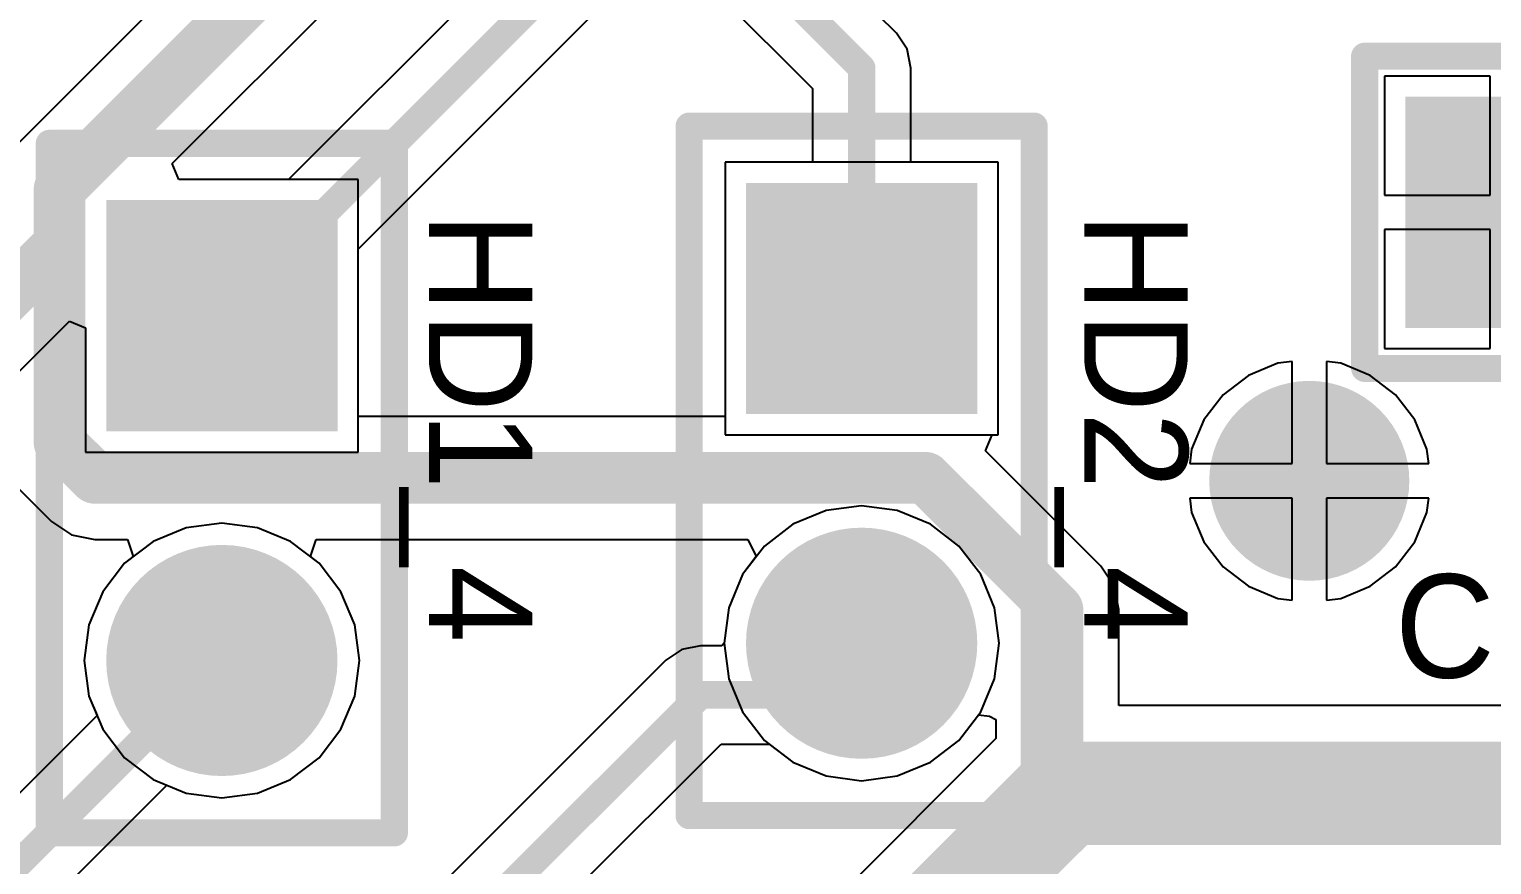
# Model space of a CAD drawing. Header units: millimetres. Extents: x 0.67 to 7.75, y 0.64 to 6.06.
# Drawn here: x 5.347 to 5.7709, y 1.9606 to 2.203 of the extents above; entities that cross this region are included whole.
import ezdxf

# ---------------------------------------------------------------- set-up
doc = ezdxf.new("R2010")
doc.units = ezdxf.units.MM
doc.header["$MEASUREMENT"] = 0
for name, color, linetype in [('BottomLayer', 5, 'Continuous'), ('BottomSolder', 6, 'Continuous'), ('MultiLayer', 9, 'Continuous'), ('PadHoleLayer', 156, 'Continuous'), ('TopLayer', 1, 'Continuous'), ('TopOverlay', 2, 'Continuous'), ('TopPaste', 8, 'Continuous'), ('TopSolder', 216, 'Continuous'), ('ViaHoleLayer', 16, 'Continuous')]:
    doc.layers.add(name, color=color, linetype=linetype)

# ---------------------------------------------------------------- blocks, each defined once
blk = doc.blocks.new('HDR1X2_126')
at = {"layer": 'BottomLayer', "const_width": 0.02953}
blk.add_lwpolyline([(0.08524, 0, 1), (0.11476, 0, 1)], format="xyb", close=True, dxfattribs=at)
at = {"layer": 'BottomLayer'}
blk.add_solid([(-0.02953, -0.02953), (0.02953, -0.02953), (-0.02953, 0.02953), (0.02953, 0.02953)], dxfattribs=at)
at = {"layer": 'BottomSolder', "const_width": 0.03353}
blk.add_lwpolyline([(0.08324, 0, 1), (0.11676, 0, 1)], format="xyb", close=True, dxfattribs=at)
at = {"layer": 'BottomSolder'}
blk.add_solid([(-0.03353, -0.03353), (0.03353, -0.03353), (-0.03353, 0.03353), (0.03353, 0.03353)], dxfattribs=at)
at = {"layer": 'MultiLayer', "const_width": 0.02953}
blk.add_lwpolyline([(0.08524, 0, 1), (0.11476, 0, 1)], format="xyb", close=True, dxfattribs=at)
at = {"layer": 'MultiLayer'}
blk.add_solid([(-0.02953, -0.02953), (0.02953, -0.02953), (-0.02953, 0.02953), (0.02953, 0.02953)], dxfattribs=at)
at = {"layer": 'PadHoleLayer', "const_width": 0.01772}
for points in [[(-0.00886, 0, 1), (0.00886, 0, 1)], [(0.09114, 0, 1), (0.10886, 0, 1)]]:
    blk.add_lwpolyline(points, format="xyb", close=True, dxfattribs=at)
at = {"layer": 'TopLayer', "const_width": 0.02953}
blk.add_lwpolyline([(0.08524, 0, 1), (0.11476, 0, 1)], format="xyb", close=True, dxfattribs=at)
at = {"layer": 'TopLayer'}
blk.add_solid([(-0.02953, -0.02953), (0.02953, -0.02953), (-0.02953, 0.02953), (0.02953, 0.02953)], dxfattribs=at)
at = {"layer": 'TopOverlay', "const_width": 0.00787}
for points in [[(-0.05, -0.05), (-0.05, 0.05)], [(0.15, 0.05), (-0.05, 0.05)], [(0.15, -0.05), (0.15, 0.05)], [(0.15, -0.05), (-0.05, -0.05)]]:
    blk.add_lwpolyline(points, dxfattribs=at)
at = {"layer": 'TopOverlay', "const_width": 0.00394}
for points in [[(-0.05197, 0.05, 1), (-0.04803, 0.05, 1)], [(-0.05197, 0.05, 1), (-0.04803, 0.05, 1)], [(0.14803, 0.05, 1), (0.15197, 0.05, 1)], [(0.14803, 0.05, 1), (0.15197, 0.05, 1)], [(-0.05197, -0.05, 1), (-0.04803, -0.05, 1)], [(-0.05197, -0.05, 1), (-0.04803, -0.05, 1)], [(0.14803, -0.05, 1), (0.15197, -0.05, 1)], [(0.14803, -0.05, 1), (0.15197, -0.05, 1)]]:
    blk.add_lwpolyline(points, format="xyb", close=True, dxfattribs=at)
at = {"layer": 'TopSolder', "const_width": 0.03353}
blk.add_lwpolyline([(0.08324, 0, 1), (0.11676, 0, 1)], format="xyb", close=True, dxfattribs=at)
at = {"layer": 'TopSolder'}
blk.add_solid([(-0.03353, -0.03353), (0.03353, -0.03353), (-0.03353, 0.03353), (0.03353, 0.03353)], dxfattribs=at)
blk = doc.blocks.new('HDR1X2_127')
at = {"layer": 'BottomLayer', "const_width": 0.02953}
blk.add_lwpolyline([(0.08524, 0, 1), (0.11476, 0, 1)], format="xyb", close=True, dxfattribs=at)
at = {"layer": 'BottomLayer'}
blk.add_solid([(-0.02953, -0.02953), (0.02953, -0.02953), (-0.02953, 0.02953), (0.02953, 0.02953)], dxfattribs=at)
at = {"layer": 'BottomSolder', "const_width": 0.03353}
blk.add_lwpolyline([(0.08324, 0, 1), (0.11676, 0, 1)], format="xyb", close=True, dxfattribs=at)
at = {"layer": 'BottomSolder'}
blk.add_solid([(-0.03353, -0.03353), (0.03353, -0.03353), (-0.03353, 0.03353), (0.03353, 0.03353)], dxfattribs=at)
at = {"layer": 'MultiLayer', "const_width": 0.02953}
blk.add_lwpolyline([(0.08524, 0, 1), (0.11476, 0, 1)], format="xyb", close=True, dxfattribs=at)
at = {"layer": 'MultiLayer'}
blk.add_solid([(-0.02953, -0.02953), (0.02953, -0.02953), (-0.02953, 0.02953), (0.02953, 0.02953)], dxfattribs=at)
at = {"layer": 'PadHoleLayer', "const_width": 0.01772}
for points in [[(-0.00886, 0, 1), (0.00886, 0, 1)], [(0.09114, 0, 1), (0.10886, 0, 1)]]:
    blk.add_lwpolyline(points, format="xyb", close=True, dxfattribs=at)
at = {"layer": 'TopLayer', "const_width": 0.02953}
blk.add_lwpolyline([(0.08524, 0, 1), (0.11476, 0, 1)], format="xyb", close=True, dxfattribs=at)
at = {"layer": 'TopLayer'}
blk.add_solid([(-0.02953, -0.02953), (0.02953, -0.02953), (-0.02953, 0.02953), (0.02953, 0.02953)], dxfattribs=at)
at = {"layer": 'TopOverlay', "const_width": 0.00787}
for points in [[(-0.05, -0.05), (-0.05, 0.05)], [(0.15, 0.05), (-0.05, 0.05)], [(0.15, -0.05), (0.15, 0.05)], [(0.15, -0.05), (-0.05, -0.05)]]:
    blk.add_lwpolyline(points, dxfattribs=at)
at = {"layer": 'TopOverlay', "const_width": 0.00394}
for points in [[(-0.05197, 0.05, 1), (-0.04803, 0.05, 1)], [(-0.05197, 0.05, 1), (-0.04803, 0.05, 1)], [(0.14803, 0.05, 1), (0.15197, 0.05, 1)], [(0.14803, 0.05, 1), (0.15197, 0.05, 1)], [(-0.05197, -0.05, 1), (-0.04803, -0.05, 1)], [(-0.05197, -0.05, 1), (-0.04803, -0.05, 1)], [(0.14803, -0.05, 1), (0.15197, -0.05, 1)], [(0.14803, -0.05, 1), (0.15197, -0.05, 1)]]:
    blk.add_lwpolyline(points, format="xyb", close=True, dxfattribs=at)
at = {"layer": 'TopSolder', "const_width": 0.03353}
blk.add_lwpolyline([(0.08324, 0, 1), (0.11676, 0, 1)], format="xyb", close=True, dxfattribs=at)
at = {"layer": 'TopSolder'}
blk.add_solid([(-0.03353, -0.03353), (0.03353, -0.03353), (-0.03353, 0.03353), (0.03353, 0.03353)], dxfattribs=at)
blk = doc.blocks.new('CC2012_0805_133')
at = {"layer": 'TopLayer'}
for points in [[(-0.06299, -0.02953), (-0.01181, -0.02953), (-0.06299, 0.02953), (-0.01181, 0.02953)], [(0.01181, -0.02953), (0.06299, -0.02953), (0.01181, 0.02953), (0.06299, 0.02953)]]:
    blk.add_solid(points, dxfattribs=at)
at = {"layer": 'TopOverlay', "const_width": 0.00787}
for points in [[(-0.07874, 0.04528), (-0.07874, -0.04528)], [(-0.01575, 0.04528), (-0.07874, 0.04528)], [(0.07874, 0.04528), (0.01575, 0.04528)], [(0.07874, 0.04528), (0.07874, -0.04528)], [(-0.01575, -0.04528), (-0.07874, -0.04528)], [(0.07874, -0.04528), (0.01575, -0.04528)]]:
    blk.add_lwpolyline(points, dxfattribs=at)
at = {"layer": 'TopOverlay', "const_width": 0.00394}
for points in [[(-0.08071, 0.04528, 1), (-0.07677, 0.04528, 1)], [(-0.08071, 0.04528, 1), (-0.07677, 0.04528, 1)], [(-0.01772, 0.04528, 1), (-0.01378, 0.04528, 1)], [(0.01378, 0.04528, 1), (0.01772, 0.04528, 1)], [(0.07677, 0.04528, 1), (0.08071, 0.04528, 1)], [(0.07677, 0.04528, 1), (0.08071, 0.04528, 1)], [(-0.08071, -0.04528, 1), (-0.07677, -0.04528, 1)], [(-0.08071, -0.04528, 1), (-0.07677, -0.04528, 1)], [(-0.01772, -0.04528, 1), (-0.01378, -0.04528, 1)], [(0.01378, -0.04528, 1), (0.01772, -0.04528, 1)], [(0.07677, -0.04528, 1), (0.08071, -0.04528, 1)], [(0.07677, -0.04528, 1), (0.08071, -0.04528, 1)]]:
    blk.add_lwpolyline(points, format="xyb", close=True, dxfattribs=at)
at = {"layer": 'TopOverlay'}
for points in [[(-0.04726, 0.04882), (-0.02757, 0.04882), (-0.04726, 0.05669), (-0.02757, 0.05669)], [(-0.04725, -0.05707), (-0.02756, -0.05707), (-0.04725, -0.0492), (-0.02756, -0.0492)]]:
    blk.add_solid(points, dxfattribs=at)
at = {"layer": 'TopPaste'}
for points in [[(-0.06299, -0.02953), (-0.01181, -0.02953), (-0.06299, 0.02953), (-0.01181, 0.02953)], [(0.01181, -0.02953), (0.06299, -0.02953), (0.01181, 0.02953), (0.06299, 0.02953)]]:
    blk.add_solid(points, dxfattribs=at)
at = {"layer": 'TopSolder'}
for points in [[(-0.06699, -0.03353), (-0.00781, -0.03353), (-0.06699, 0.03353), (-0.00781, 0.03353)], [(0.00781, -0.03353), (0.06699, -0.03353), (0.00781, 0.03353), (0.06699, 0.03353)]]:
    blk.add_solid(points, dxfattribs=at)

msp = doc.modelspace()

# ---------------------------------------------------------------- linework, layer by layer
at = {"layer": 'BottomLayer'}
for p, q in [((5.70649, 2.53262), (5.34315, 2.16928)), ((5.38837, 2.16403), (5.71942, 2.49508)), ((5.39029, 2.15941), (5.38837, 2.16403)), ((5.62778, 2.16441), (5.54872, 2.16441)), ((5.54872, 2.16441), (5.54872, 2.08536)), ((5.62778, 2.08536), (5.62778, 2.16441)), ((5.44232, 2.15941), (5.39029, 2.15941)), ((5.44232, 2.08036), (5.44232, 2.15941)), ((4.96058, 1.72024), (5.35865, 2.11831)), ((5.35865, 2.11831), (5.36327, 2.1164)), ((5.36327, 2.1164), (5.36327, 2.08036)), ((5.54872, 2.08536), (5.62778, 2.08536)), ((5.36327, 2.08036), (5.44232, 2.08036)), ((5.58825, 2.06475), (5.57793, 2.0634)), ((5.59857, 2.0634), (5.58825, 2.06475)), ((5.57793, 2.0634), (5.56832, 2.05941)), ((5.60819, 2.05941), (5.59857, 2.0634)), ((5.39248, 2.0584), (5.38286, 2.05441)), ((5.4028, 2.05975), (5.39248, 2.0584)), ((5.41311, 2.0584), (5.4028, 2.05975)), ((5.42273, 2.05441), (5.41311, 2.0584)), ((5.56832, 2.05941), (5.56006, 2.05308)), ((5.61644, 2.05308), (5.60819, 2.05941)), ((5.38286, 2.05441), (5.3746, 2.04808)), ((5.43099, 2.04808), (5.42273, 2.05441)), ((5.56006, 2.05308), (5.55372, 2.04482)), ((5.62278, 2.04482), (5.61644, 2.05308)), ((5.3746, 2.04808), (5.36827, 2.03982)), ((5.43732, 2.03982), (5.43099, 2.04808)), ((5.55372, 2.04482), (5.54974, 2.0352)), ((5.62676, 2.0352), (5.62278, 2.04482)), ((5.36827, 2.03982), (5.36429, 2.0302)), ((5.44131, 2.0302), (5.43732, 2.03982)), ((5.54974, 2.0352), (5.54838, 2.02489)), ((5.62812, 2.02489), (5.62676, 2.0352)), ((5.36429, 2.0302), (5.36293, 2.01989)), ((5.44266, 2.01989), (5.44131, 2.0302)), ((5.54838, 2.02489), (5.54974, 2.01457)), ((5.62676, 2.01457), (5.62812, 2.02489)), ((5.36293, 2.01989), (5.36429, 2.00957)), ((5.44131, 2.00957), (5.44266, 2.01989)), ((5.54974, 2.01457), (5.55372, 2.00495)), ((5.62278, 2.00495), (5.62676, 2.01457)), ((5.36429, 2.00957), (5.36827, 1.99995)), ((5.43732, 1.99995), (5.44131, 2.00957)), ((5.55372, 2.00495), (5.56006, 1.99669)), ((5.61644, 1.99669), (5.62278, 2.00495)), ((5.36827, 1.99995), (5.3746, 1.99169)), ((5.43099, 1.99169), (5.43732, 1.99995)), ((5.56006, 1.99669), (5.56832, 1.99036)), ((5.60819, 1.99036), (5.61644, 1.99669)), ((5.3746, 1.99169), (5.38286, 1.98536)), ((5.42273, 1.98536), (5.43099, 1.99169)), ((5.56832, 1.99036), (5.57793, 1.98638)), ((5.59857, 1.98638), (5.60819, 1.99036)), ((5.38286, 1.98536), (5.39248, 1.98138)), ((5.41311, 1.98138), (5.42273, 1.98536)), ((5.57793, 1.98638), (5.58825, 1.98502)), ((5.58825, 1.98502), (5.59857, 1.98638)), ((5.39248, 1.98138), (5.4028, 1.98002)), ((5.4028, 1.98002), (5.41311, 1.98138))]:
    msp.add_line(p, q, dxfattribs=at)
at = {"layer": 'BottomLayer', "const_width": 0.015}
for points in [[(5.35577, 2.15666), (5.71911, 2.52)], [(5.35577, 2.14066), (5.35577, 2.15666)], [(4.16703, 0.95192), (5.35577, 2.14066)]]:
    msp.add_lwpolyline(points, dxfattribs=at)
at = {"layer": 'BottomLayer'}
for points, const_width in [([(5.35202, 2.15666, 1), (5.35952, 2.15666, 1)], 0.0075), ([(5.35202, 2.15666, 1), (5.35952, 2.15666, 1)], 0.0075), ([(5.35202, 2.14066, 1), (5.35952, 2.14066, 1)], 0.0075), ([(5.35202, 2.14066, 1), (5.35952, 2.14066, 1)], 0.0075), ([(5.7055, 2.072, 1), (5.7305, 2.072, 1)], 0.025)]:
    msp.add_lwpolyline(points, format="xyb", close=True, dxfattribs=dict(at, const_width=const_width))
at = {"layer": 'BottomSolder', "const_width": 0.029}
msp.add_lwpolyline([(5.7035, 2.072, 1), (5.7325, 2.072, 1)], format="xyb", close=True, dxfattribs=at)
at = {"layer": 'MultiLayer', "const_width": 0.025}
msp.add_lwpolyline([(5.7055, 2.072, 1), (5.7305, 2.072, 1)], format="xyb", close=True, dxfattribs=at)
at = {"layer": 'TopLayer'}
for p, q in [((5.51889, 2.24092), (5.57398, 2.18584)), ((5.59834, 2.20184), (5.55995, 2.24024)), ((5.38837, 2.16403), (5.45091, 2.22657)), ((5.48573, 2.223), (5.42214, 2.15941)), ((5.44232, 2.13923), (5.51009, 2.207)), ((5.60144, 2.19721), (5.59834, 2.20184)), ((5.59834, 2.20184), (5.59834, 2.20184)), ((5.60253, 2.19175), (5.60144, 2.19721)), ((5.60253, 2.16441), (5.60253, 2.19175)), ((5.60253, 2.19175), (5.60253, 2.19175)), ((5.77039, 2.18941), (5.7398, 2.18941)), ((5.7398, 2.18941), (5.7398, 2.15489)), ((5.77039, 2.15489), (5.77039, 2.18941)), ((5.57398, 2.18584), (5.57398, 2.16441)), ((5.39029, 2.15941), (5.38837, 2.16403)), ((5.57398, 2.16441), (5.54872, 2.16441)), ((5.54872, 2.16441), (5.54872, 2.0907)), ((5.62778, 2.16441), (5.60253, 2.16441)), ((5.62778, 2.08536), (5.62778, 2.16441)), ((5.42214, 2.15941), (5.39029, 2.15941)), ((5.7398, 2.15489), (5.77039, 2.15489)), ((5.77039, 2.14489), (5.7398, 2.14489)), ((5.7398, 2.14489), (5.7398, 2.11036)), ((5.77039, 2.11036), (5.77039, 2.14489)), ((5.44232, 2.0907), (5.44232, 2.13923)), ((5.7398, 2.11036), (5.77039, 2.11036)), ((5.70886, 2.1061), (5.70035, 2.10257)), ((5.713, 2.10664), (5.70886, 2.1061)), ((5.713, 2.077), (5.713, 2.10664)), ((5.72714, 2.1061), (5.723, 2.10664)), ((5.723, 2.10664), (5.723, 2.077)), ((5.73565, 2.10257), (5.72714, 2.1061)), ((5.70035, 2.10257), (5.69304, 2.09696)), ((5.74296, 2.09696), (5.73565, 2.10257)), ((5.69304, 2.09696), (5.68743, 2.08965)), ((5.74857, 2.08965), (5.74296, 2.09696)), ((5.54872, 2.0907), (5.44232, 2.0907)), ((5.68743, 2.08965), (5.6839, 2.08114)), ((5.7521, 2.08114), (5.74857, 2.08965)), ((5.62414, 2.08074), (5.62605, 2.08536)), ((5.62605, 2.08536), (5.62778, 2.08536)), ((5.65762, 2.04726), (5.62414, 2.08074)), ((5.6839, 2.08114), (5.68336, 2.077)), ((5.75264, 2.077), (5.7521, 2.08114)), ((5.68336, 2.077), (5.713, 2.077)), ((5.723, 2.077), (5.75264, 2.077)), ((5.34315, 2.07049), (5.3534, 2.06024)), ((5.713, 2.067), (5.68336, 2.067)), ((5.68336, 2.067), (5.6839, 2.06286)), ((5.713, 2.03736), (5.713, 2.067)), ((5.75264, 2.067), (5.723, 2.067)), ((5.723, 2.067), (5.723, 2.03736)), ((5.7521, 2.06286), (5.75264, 2.067)), ((5.6839, 2.06286), (5.68743, 2.05435)), ((5.74857, 2.05435), (5.7521, 2.06286)), ((5.3534, 2.06024), (5.3534, 2.06024)), ((5.3534, 2.06024), (5.35919, 2.05637)), ((5.35919, 2.05637), (5.36602, 2.05502)), ((5.36602, 2.05502), (5.37543, 2.05502)), ((5.37543, 2.05502), (5.37713, 2.05002)), ((5.42846, 2.05002), (5.43016, 2.05502)), ((5.43016, 2.05502), (5.55524, 2.05502)), ((5.55524, 2.05502), (5.55771, 2.05002)), ((5.68743, 2.05435), (5.69304, 2.04704)), ((5.74296, 2.04704), (5.74857, 2.05435)), ((5.3746, 2.04808), (5.36827, 2.03982)), ((5.37713, 2.05002), (5.3746, 2.04808)), ((5.43099, 2.04808), (5.42846, 2.05002)), ((5.43732, 2.03982), (5.43099, 2.04808)), ((5.55771, 2.05002), (5.55372, 2.04482)), ((5.55372, 2.04482), (5.54974, 2.0352)), ((5.66148, 2.04147), (5.65762, 2.04726)), ((5.65762, 2.04726), (5.65762, 2.04726)), ((5.69304, 2.04704), (5.70035, 2.04143)), ((5.73565, 2.04143), (5.74296, 2.04704)), ((5.36827, 2.03982), (5.36429, 2.0302)), ((5.44131, 2.0302), (5.43732, 2.03982)), ((5.66284, 2.03464), (5.66148, 2.04147)), ((5.70035, 2.04143), (5.70886, 2.0379)), ((5.72714, 2.0379), (5.73565, 2.04143)), ((5.54974, 2.0352), (5.54838, 2.02489)), ((5.70886, 2.0379), (5.713, 2.03736)), ((5.723, 2.03736), (5.72714, 2.0379)), ((5.66284, 2.00685), (5.66284, 2.03464)), ((5.36429, 2.0302), (5.36293, 2.01989)), ((5.44266, 2.01989), (5.44131, 2.0302)), ((5.53612, 2.02307), (5.53149, 2.01998)), ((5.54158, 2.02416), (5.53612, 2.02307)), ((5.54775, 2.02416), (5.54158, 2.02416)), ((5.54158, 2.02416), (5.54158, 2.02416)), ((5.54838, 2.02489), (5.54775, 2.02416)), ((5.36293, 2.01989), (5.36429, 2.00957)), ((5.53149, 2.01998), (5.36927, 1.85776)), ((5.44131, 2.00957), (5.44266, 2.01989)), ((5.53149, 2.01998), (5.53149, 2.01998)), ((5.36429, 2.00957), (5.36663, 2.00391)), ((5.43732, 1.99995), (5.44131, 2.00957)), ((5.8308, 2.00685), (5.66284, 2.00685)), ((5.36663, 2.00391), (5.26388, 1.90116)), ((5.61644, 1.99669), (5.62216, 2.00414)), ((5.62216, 2.00414), (5.62532, 2.0037)), ((5.62532, 2.0037), (5.62716, 2.0028)), ((5.62716, 2.0028), (5.62716, 1.99721)), ((5.43099, 1.99169), (5.43732, 1.99995)), ((5.62716, 1.99721), (5.54076, 1.9108)), ((5.60819, 1.99036), (5.61644, 1.99669)), ((5.50473, 1.95285), (5.54749, 1.99561)), ((5.54749, 1.99561), (5.56147, 1.99561)), ((5.56147, 1.99561), (5.56832, 1.99036)), ((5.42273, 1.98536), (5.43099, 1.99169)), ((5.56832, 1.99036), (5.57793, 1.98638)), ((5.59857, 1.98638), (5.60819, 1.99036)), ((5.41311, 1.98138), (5.42273, 1.98536)), ((5.57793, 1.98638), (5.58825, 1.98502)), ((5.58825, 1.98502), (5.59857, 1.98638)), ((5.28825, 1.88515), (5.38682, 1.98372)), ((5.38682, 1.98372), (5.39248, 1.98138)), ((5.39248, 1.98138), (5.4028, 1.98002)), ((5.4028, 1.98002), (5.41311, 1.98138))]:
    msp.add_line(p, q, dxfattribs=at)
for points, const_width in [([(5.4447, 2.3353), (5.58825, 2.19175)], 0.008), ([(5.35577, 2.15666), (5.4383, 2.23919)], 0.015), ([(5.4028, 2.11989), (5.5, 2.21709)], 0.008), ([(5.58825, 2.11534), (5.58825, 2.19175)], 0.008), ([(5.35577, 2.08311), (5.35577, 2.15666)], 0.015), ([(5.5828, 2.10989), (5.58825, 2.11534)], 0.008), ([(5.35577, 2.08311), (5.36602, 2.07286)], 0.015), ([(5.36602, 2.07286), (5.60679, 2.07286)], 0.015), ([(5.60679, 2.07286), (5.645, 2.03464)], 0.015), ([(5.645, 1.99458), (5.645, 2.03464)], 0.015), ([(5.27398, 1.89107), (5.4028, 2.01989)], 0.008), ([(5.3778, 1.8461), (5.54158, 2.00989)], 0.008), ([(5.54158, 2.00989), (5.5828, 2.00989)], 0.008), ([(5.54, 1.874), (5.64736, 1.98136)], 0.03), ([(5.64736, 1.98136), (5.84136, 1.98136)], 0.03)]:
    msp.add_lwpolyline(points, dxfattribs=dict(at, const_width=const_width))
for points, const_width in [([(5.58625, 2.19175, 1), (5.59025, 2.19175, 1)], 0.004), ([(5.58625, 2.19175, 1), (5.59025, 2.19175, 1)], 0.004), ([(5.35202, 2.15666, 1), (5.35952, 2.15666, 1)], 0.0075), ([(5.35202, 2.15666, 1), (5.35952, 2.15666, 1)], 0.0075), ([(5.4008, 2.11989, 1), (5.4048, 2.11989, 1)], 0.004), ([(5.58625, 2.11534, 1), (5.59025, 2.11534, 1)], 0.004), ([(5.58625, 2.11534, 1), (5.59025, 2.11534, 1)], 0.004), ([(5.5808, 2.10989, 1), (5.5848, 2.10989, 1)], 0.004), ([(5.7055, 2.072, 1), (5.7305, 2.072, 1)], 0.025), ([(5.35202, 2.08311, 1), (5.35952, 2.08311, 1)], 0.0075), ([(5.35202, 2.08311, 1), (5.35952, 2.08311, 1)], 0.0075), ([(5.36227, 2.07286, 1), (5.36977, 2.07286, 1)], 0.0075), ([(5.36227, 2.07286, 1), (5.36977, 2.07286, 1)], 0.0075), ([(5.60304, 2.07286, 1), (5.61054, 2.07286, 1)], 0.0075), ([(5.60304, 2.07286, 1), (5.61054, 2.07286, 1)], 0.0075), ([(5.64125, 2.03464, 1), (5.64875, 2.03464, 1)], 0.0075), ([(5.64125, 2.03464, 1), (5.64875, 2.03464, 1)], 0.0075), ([(5.4008, 2.01989, 1), (5.4048, 2.01989, 1)], 0.004), ([(5.53958, 2.00989, 1), (5.54358, 2.00989, 1)], 0.004), ([(5.53958, 2.00989, 1), (5.54358, 2.00989, 1)], 0.004), ([(5.5808, 2.00989, 1), (5.5848, 2.00989, 1)], 0.004), ([(5.64125, 1.99458, 1), (5.64875, 1.99458, 1)], 0.0075), ([(5.63986, 1.98136, 1), (5.65486, 1.98136, 1)], 0.015), ([(5.63986, 1.98136, 1), (5.65486, 1.98136, 1)], 0.015)]:
    msp.add_lwpolyline(points, format="xyb", close=True, dxfattribs=dict(at, const_width=const_width))
at = {"layer": 'TopSolder', "const_width": 0.029}
msp.add_lwpolyline([(5.7035, 2.072, 1), (5.7325, 2.072, 1)], format="xyb", close=True, dxfattribs=at)
at = {"layer": 'ViaHoleLayer', "const_width": 0.014}
msp.add_lwpolyline([(5.711, 2.072, 1), (5.725, 2.072, 1)], format="xyb", close=True, dxfattribs=at)

# ---------------------------------------------------------------- block references
for name, p, rotation in [('CC2012_0805_133', (5.8128, 2.14989), 180), ('HDR1X2_126', (5.58825, 2.12489), 270), ('HDR1X2_127', (5.4028, 2.11989), 270)]:
    msp.add_blockref(name, p, dxfattribs=dict(rotation=rotation))

# ---------------------------------------------------------------- texts
at = {"layer": 'TopOverlay'}
for s, p in [('HD1_4', (5.4628, 2.14989)), ('HD2_4', (5.6528, 2.14989))]:
    msp.add_text(s, height=0.03, rotation=270, dxfattribs=at).set_placement(p)
msp.add_text('CD2_4', height=0.03, dxfattribs=at).set_placement((5.7428, 2.01489))

doc.saveas('drawing.dxf')
